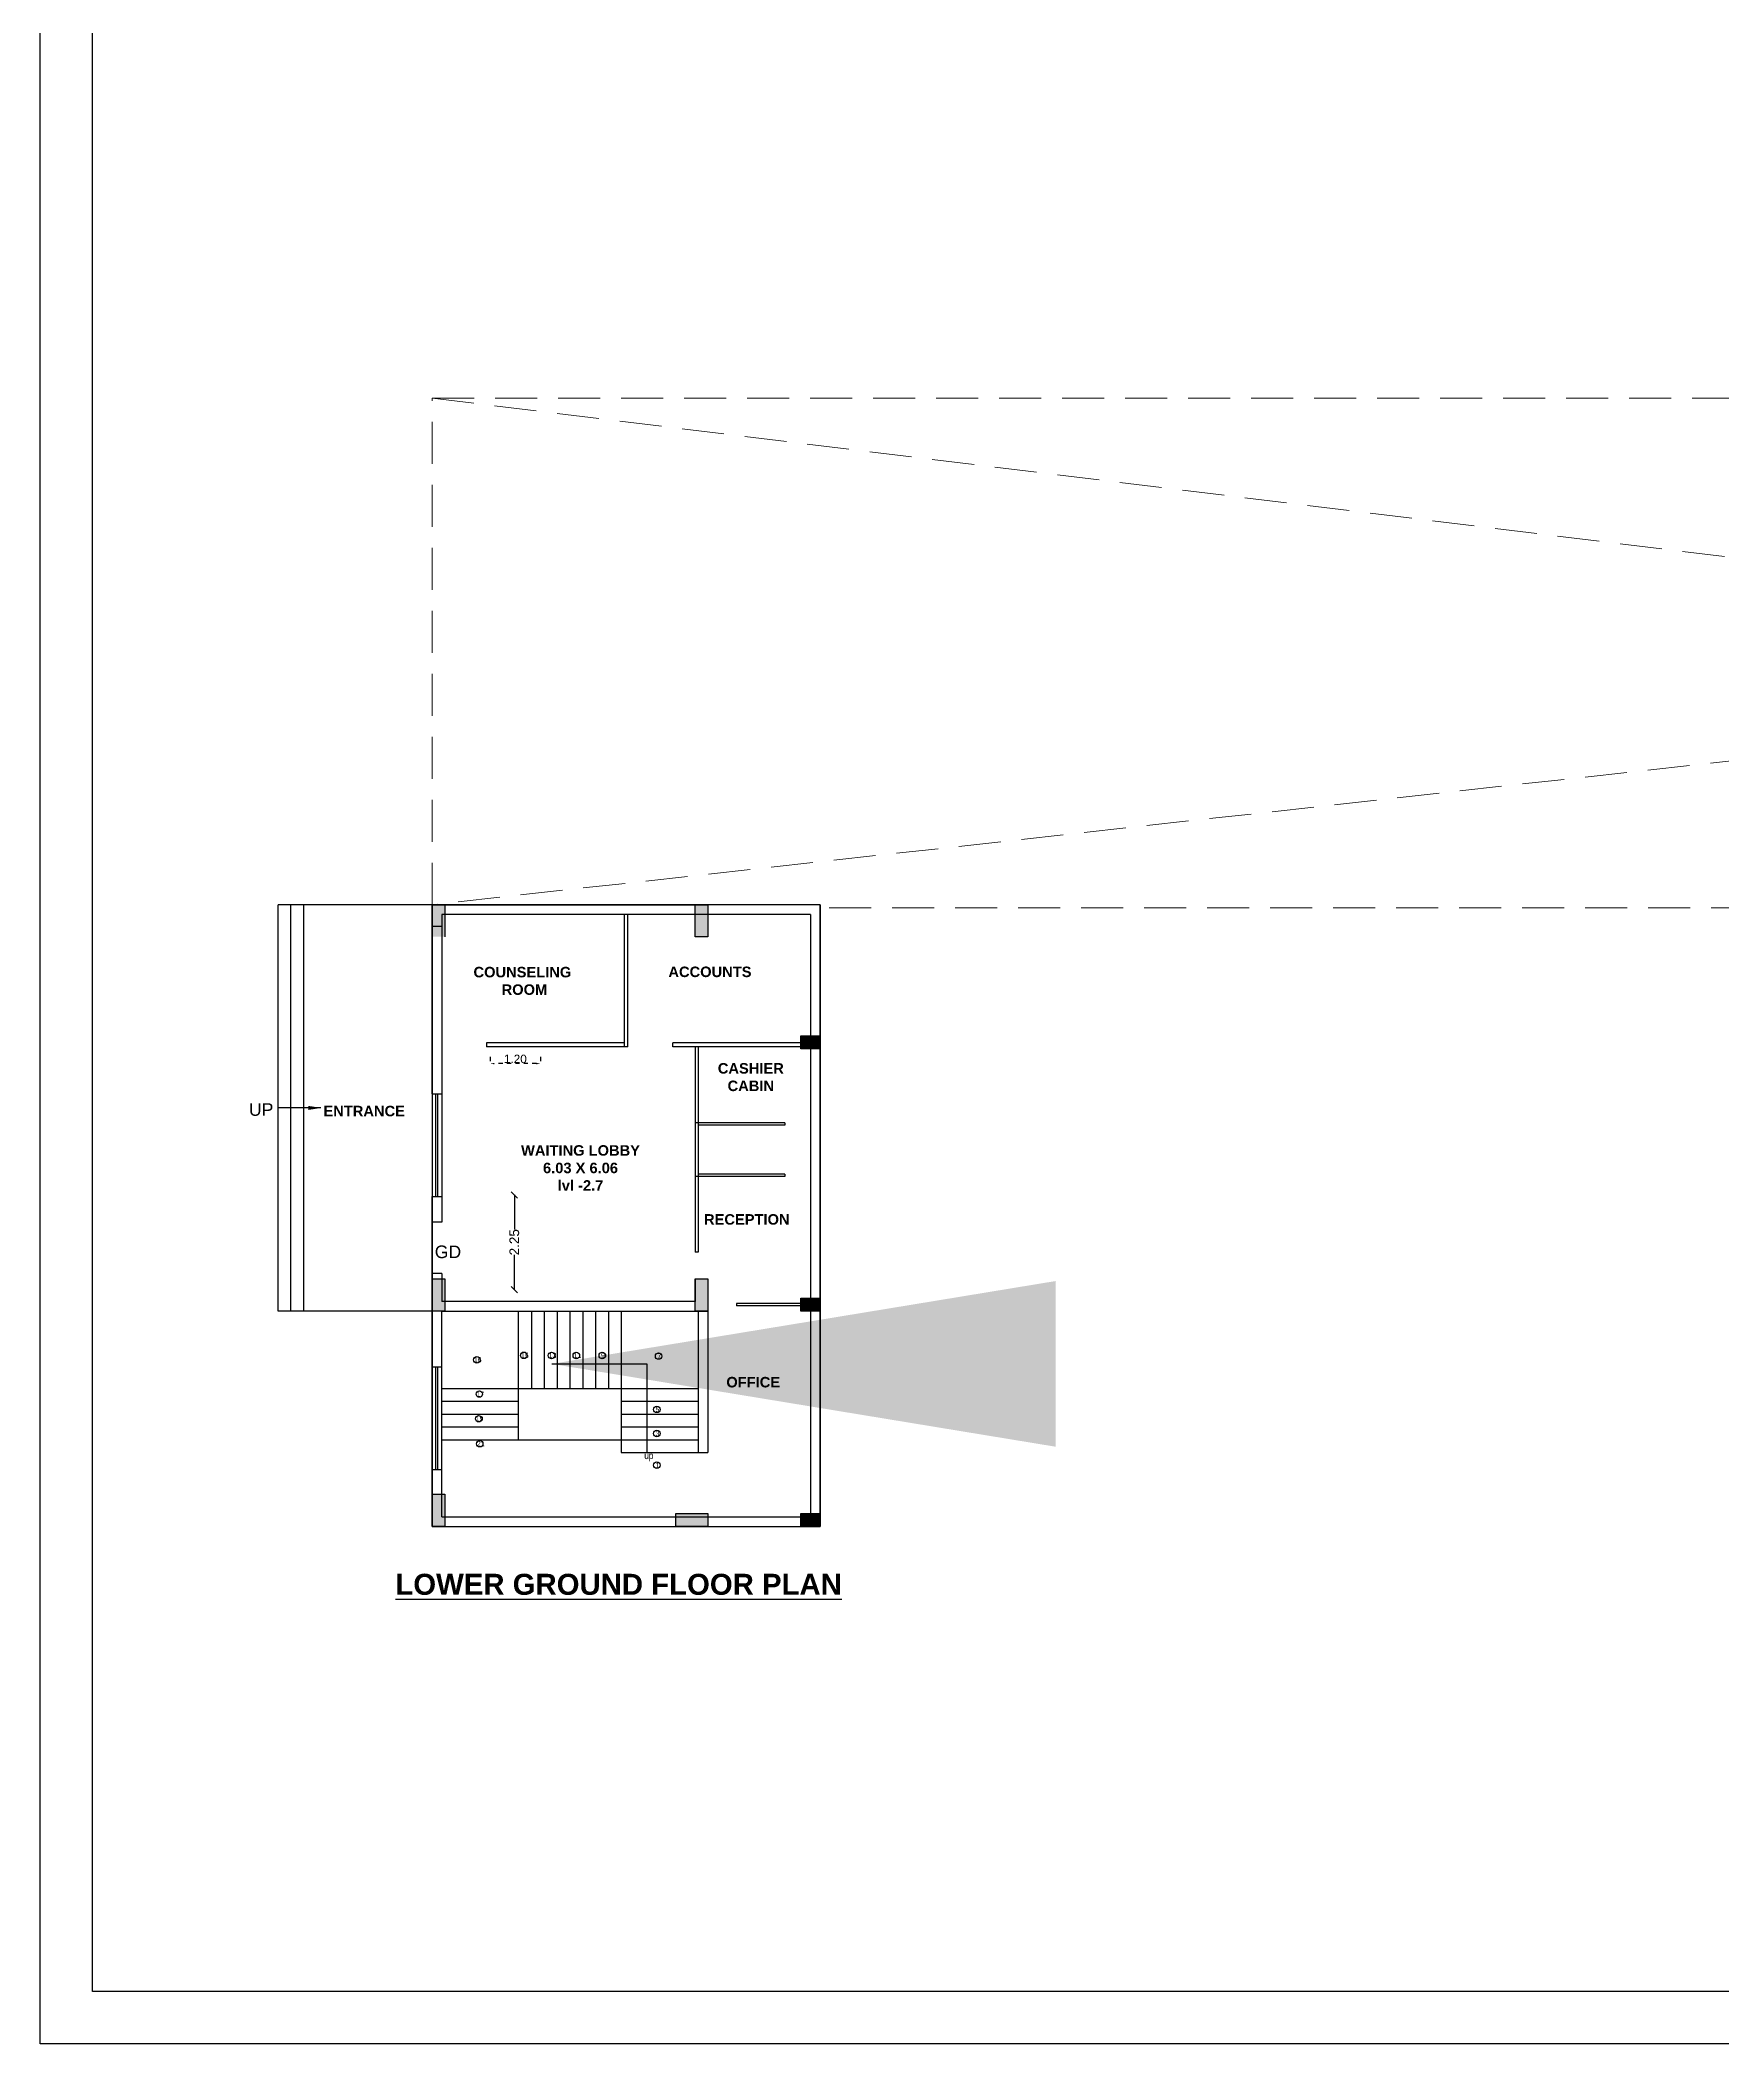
# Model space of a CAD drawing. Header units: metres. Extents: x -1744 to -758, y -4183 to -3914.
# Drawn here: x -1204.61 to -1164.56, y -4172.82 to -4125.11 of the extents above; entities that cross this region are included whole.
import ezdxf

# ---------------------------------------------------------------- set-up
doc = ezdxf.new("R2010")
doc.units = ezdxf.units.M
doc.header["$PDMODE"] = 3
doc.linetypes.add('DASHED2', pattern=[0.375, 0.25, -0.125])
doc.linetypes.add('DOT2', pattern=[0.125, 0, -0.125])
for name, color, linetype in [('1', 1, 'Continuous'), ('A-STAIR-2', 54, 'Continuous'), ('A21-Wall', 123, 'Continuous'), ('A4-RCC CLMN-F', 4, 'Continuous'), ('BLK_1_FLR_-1_BLT_UP_AREA', 13, 'Continuous'), ('BLK_1_FLR_-1_EXIT_WIDTH_STAIR', 1, 'Continuous'), ('TEXT', 7, 'Continuous'), ('TEXT NOTES', 200, 'Continuous'), ('WALL', 7, 'Continuous'), ('WINDOW', 215, 'Continuous')]:
    doc.layers.add(name, color=color, linetype=linetype)
for name, color, linetype, lineweight in [('A_---WALLS', 255, 'Continuous', 30), ('BLK_1_FLR_-1_ EXIT_WIDTH_ DOOR', 2, 'Continuous', 9), ('DIM', 41, 'Continuous', 13)]:
    doc.layers.add(name, color=color, linetype=linetype, lineweight=lineweight)
doc.styles.add('72', font='ARIALN.TTF', dxfattribs={"height": 100})
doc.styles.add('CORPORATION', font='arial.ttf')
doc.styles.add('KK', font='arial.ttf', dxfattribs={"width": 0.75})
doc.styles.get("Standard").update_dxf_attribs({"font": 'arial.ttf'})
doc.styles.add('TEXT', font='calibri.ttf')
doc.styles.add('TITLE', font='arialbd.ttf')
doc.dimstyles.new('Dim-outter', dxfattribs={"dimtxt": 1, "dimasz": 1, "dimexe": 0, "dimexo": 0, "dimgap": 1, "dimtad": 1, "dimlfac": -1, "dimzin": 3, "dimdsep": 46, "dimtxsty": 'CORPORATION', "dimblk": 'ARCHTICK', "dimcen": 0.125, "dimclrd": 8, "dimclre": 8, "dimclrt": 256, "dimazin": 0, "dimtfac": 0.5, "dimtix": 1, "dimtmove": 2, "dimatfit": 3, "dimfxl": 0, "dimtolj": 1, "dimtzin": 0, "dimarcsym": 0})
doc.dimstyles.new('ISO-25', dxfattribs={"dimscale": 0, "dimtxt": 0.23, "dimasz": 0.15, "dimexe": 1.25, "dimexo": 0.625, "dimgap": 0, "dimtad": 0, "dimzin": 1, "dimdsep": 46, "dimtxsty": 'Standard', "dimblk": 'OBLIQUE', "dimcen": 0, "dimse1": 1, "dimse2": 1, "dimclrd": 256, "dimclrt": 256, "dimadec": 0, "dimazin": 2, "dimtfac": 1, "dimtix": 1, "dimtofl": 0, "dimtmove": 0, "dimatfit": 3, "dimfxl": 0, "dimtolj": 1, "dimarcsym": 0})
doc.dimstyles.new('style.my', dxfattribs={"dimscale": 0, "dimtxt": 9, "dimasz": 5, "dimexe": 0.18, "dimexo": 0.0625, "dimgap": 0.09, "dimtad": 0, "dimtoh": 1, "dimdec": 0, "dimzin": 0, "dimdsep": 46, "dimlunit": 4, "dimtxsty": 'TEXT', "dimblk": 'DOTBLANK', "dimcen": 0.09, "dimse1": 1, "dimse2": 1, "dimclrd": 256, "dimadec": 0, "dimazin": 0, "dimtfac": 6, "dimtdec": 0, "dimtmove": 0, "dimatfit": 0, "dimfxl": 0, "dimtolj": 1, "dimtzin": 0, "dimarcsym": 0})

# ---------------------------------------------------------------- blocks, each defined once
blk = doc.blocks.new('_DOTBLANK')
at = {"color": 0, "linetype": 'ByBlock'}
blk.add_line((-0.5, 0), (-1, 0), dxfattribs=at)
blk.add_circle((0, 0), 0.5, dxfattribs=at)
blk = doc.blocks.new('_ArchTick')
at = {"color": 0, "linetype": 'ByBlock', "const_width": 0.15}
blk.add_lwpolyline([(-0.5, -0.5), (0.5, 0.5)], dxfattribs=at)
blk = doc.blocks.new('_Oblique')
at = {"layer": 'DIM', "color": 0, "lineweight": -2}
blk.add_line((-0.5, -0.5), (0.5, 0.5), dxfattribs=at)
blk = doc.blocks.new('*D549')
at = {"layer": 'BLK_1_FLR_-1_EXIT_WIDTH_STAIR', "lineweight": -2}
for p, q in [((-1193.316, -4152.605), (-1193.316, -4153.43)), ((-1193.316, -4154.859), (-1193.316, -4154.033))]:
    blk.add_line(p, q, dxfattribs=at)
at = {"layer": 'DEFPOINTS', "color": 0}
for p in [(-1194.369, -4152.605, -291.749), (-1194.369, -4154.859, -291.749), (-1193.316, -4154.859)]:
    blk.add_point(p, dxfattribs=at)
at = {"layer": 'BLK_1_FLR_-1_EXIT_WIDTH_STAIR', "lineweight": -2, "xscale": 0.15, "yscale": 0.15, "zscale": 0.15}
for p, rotation in [((-1193.316, -4152.605), 90), ((-1193.316, -4154.859), 270)]:
    blk.add_blockref('_Oblique', p, dxfattribs=dict(at, rotation=rotation))
at = {"layer": 'BLK_1_FLR_-1_EXIT_WIDTH_STAIR', "insert": (-1193.316, -4153.732), "char_height": 0.23, "attachment_point": 5, "rotation": 90}
blk.add_mtext('\\A1;2.25', dxfattribs=at)
blk = doc.blocks.new('*D550')
at = {"layer": 'BLK_1_FLR_-1_ EXIT_WIDTH_ DOOR', "linetype": 'DOT2', "lineweight": -2, "ltscale": 0.05}
for p, q in [((-1193.892, -4149.322), (-1193.892, -4149.48)), ((-1192.692, -4149.322), (-1192.692, -4149.48)), ((-1192.792, -4149.48), (-1193.792, -4149.48))]:
    blk.add_line(p, q, dxfattribs=at)
at = {"layer": 'BLK_1_FLR_-1_ EXIT_WIDTH_ DOOR', "ltscale": 0.05}
for points in [[(-1193.792, -4149.463), (-1193.792, -4149.497), (-1193.892, -4149.48)], [(-1192.792, -4149.463), (-1192.792, -4149.497), (-1192.692, -4149.48)]]:
    blk.add_solid(points, dxfattribs=at)
at = {"layer": 'DEFPOINTS', "color": 0, "ltscale": 0.05}
for p in [(-1193.892, -4149.022), (-1192.692, -4149.022, 72.429), (-1193.892, -4149.48)]:
    blk.add_point(p, dxfattribs=at)
at = {"layer": 'BLK_1_FLR_-1_ EXIT_WIDTH_ DOOR', "ltscale": 0.05, "insert": (-1193.292, -4149.368), "char_height": 0.2, "attachment_point": 5, "style": 'CORPORATION'}
blk.add_mtext('\\A1;1.20', dxfattribs=at)
blk = doc.blocks.new('A$C1C9B1590')
at = {"layer": 'A4-RCC CLMN-F'}
h = blk.add_hatch(color=256, dxfattribs=at)
h.dxf.hatch_style = 1
h.paths.add_polyline_path([(410.214, 37.266), (410.214, 36.502), (410.519, 36.502), (410.519, 37.266)])
h = blk.add_hatch(color=256, dxfattribs=at)
h.dxf.hatch_style = 1
h.paths.add_polyline_path([(416.475, 37.266), (416.475, 36.502), (416.781, 36.502), (416.781, 37.266)])
h = blk.add_hatch(color=256, dxfattribs=at)
h.dxf.hatch_style = 1
h.paths.add_polyline_path([(418.995, 33.838), (418.995, 34.143), (419.453, 34.143), (419.453, 33.838)])
h = blk.add_hatch(color=256, dxfattribs=at)
h.dxf.hatch_style = 1
h.paths.add_polyline_path([(410.214, 28.357), (410.214, 27.593), (410.519, 27.593), (410.519, 28.357)])
h = blk.add_hatch(color=256, dxfattribs=at)
h.dxf.hatch_style = 1
h.paths.add_polyline_path([(416.475, 28.357), (416.475, 27.593), (416.781, 27.593), (416.781, 28.357)])
h = blk.add_hatch(color=256, dxfattribs=at)
h.dxf.hatch_style = 1
h.paths.add_polyline_path([(418.995, 27.593), (418.995, 27.899), (419.453, 27.899), (419.453, 27.593)])
h = blk.add_hatch(color=256, dxfattribs=at)
h.dxf.hatch_style = 1
h.paths.add_polyline_path([(410.214, 23.231), (410.214, 22.467), (410.519, 22.467), (410.519, 23.231)])
h = blk.add_hatch(color=256, dxfattribs=at)
h.dxf.hatch_style = 1
h.paths.add_polyline_path([(416.017, 22.467), (416.017, 22.773), (416.781, 22.773), (416.781, 22.467)])
h = blk.add_hatch(color=256, dxfattribs=at)
h.dxf.hatch_style = 1
h.paths.add_polyline_path([(418.995, 22.467), (418.995, 22.773), (419.453, 22.773), (419.453, 22.467)])
at = {"color": 1}
blk.add_lwpolyline([(400.88, 97.145), (543.859, 97.145), (543.859, 10.145), (400.88, 10.145)], close=True, dxfattribs=at)
at = {"layer": '1', "color": 8, "linetype": 'DASHED2', "lineweight": 9, "ltscale": 4}
for p, q in [((410.214, 49.33), (509.176, 37.189)), ((519.17, 49.33), (410.214, 37.266))]:
    blk.add_line(p, q, dxfattribs=at)
blk.add_lwpolyline([(419.224, 37.266), (410.214, 37.266), (410.214, 49.33), (519.17, 49.33), (519.179, 37.037), (518.178, 37.036), (518.178, 22.467), (509.176, 22.467), (509.176, 37.189), (469.163, 37.189), (469.163, 37.036), (458.167, 37.036), (458.167, 37.189), (419.453, 37.189)], dxfattribs=at)
at = {"layer": 'A-STAIR-2', "linetype": 'Continuous'}
for p, q in [((410.214, 37.266), (406.548, 37.266)), ((406.548, 27.593), (406.548, 37.266)), ((406.854, 27.593), (406.854, 37.266)), ((407.159, 27.593), (407.159, 37.266)), ((410.214, 27.593), (406.548, 27.593)), ((412.275, 24.529), (412.275, 27.593)), ((412.581, 27.593), (412.581, 25.751)), ((412.886, 27.593), (412.886, 25.751)), ((413.192, 27.593), (413.192, 25.751)), ((413.497, 27.593), (413.497, 25.751)), ((413.803, 27.593), (413.803, 25.751)), ((414.108, 27.593), (414.108, 25.751)), ((414.413, 27.593), (414.413, 25.751)), ((414.719, 27.593), (414.719, 24.224)), ((410.443, 25.751), (412.275, 25.751)), ((410.443, 25.445), (412.275, 25.445)), ((412.275, 25.751), (414.719, 25.751)), ((414.719, 25.751), (416.551, 25.751)), ((414.719, 25.445), (416.551, 25.445)), ((410.443, 25.14), (412.275, 25.14)), ((410.443, 24.834), (412.275, 24.834)), ((414.719, 25.14), (416.551, 25.14)), ((414.719, 24.834), (416.551, 24.834)), ((410.443, 24.529), (416.551, 24.529)), ((414.719, 24.224), (416.551, 24.224))]:
    blk.add_line(p, q, dxfattribs=at)
at = {"layer": 'A21-Wall'}
for p, q in [((414.792, 33.88), (414.792, 37.036)), ((414.874, 33.88), (414.874, 37.036)), ((411.512, 33.982), (411.512, 33.88)), ((414.792, 33.982), (411.512, 33.982)), ((414.874, 33.88), (411.512, 33.88)), ((419.224, 33.982), (415.943, 33.982)), ((415.943, 33.88), (415.943, 33.982)), ((419.224, 33.88), (415.943, 33.88)), ((416.475, 33.88), (416.475, 28.993)), ((416.551, 33.88), (416.551, 28.993)), ((418.613, 32.073), (416.475, 32.073)), ((418.613, 32.022), (416.551, 32.022)), ((418.613, 32.073), (418.613, 32.022)), ((418.613, 30.8), (416.475, 30.8)), ((418.613, 30.851), (416.551, 30.851)), ((418.613, 30.851), (418.613, 30.8)), ((416.551, 28.993), (416.475, 28.993)), ((418.995, 27.771), (417.462, 27.771)), ((417.462, 27.771), (417.462, 27.721)), ((418.995, 27.721), (417.462, 27.721))]:
    blk.add_line(p, q, dxfattribs=at)
at = {"layer": 'A_---WALLS'}
for p, q in [((410.214, 37.266), (416.781, 37.266)), ((410.214, 32.766), (410.214, 37.266)), ((410.214, 37.266), (410.519, 37.266)), ((410.214, 36.502), (410.214, 37.266)), ((410.519, 37.266), (410.519, 36.502)), ((416.475, 37.266), (416.781, 37.266)), ((416.475, 36.502), (416.475, 37.266)), ((416.781, 37.266), (416.781, 36.502)), ((419.453, 37.266), (416.781, 37.266)), ((419.453, 37.266), (419.453, 22.467)), ((410.443, 36.745), (410.214, 36.745)), ((410.443, 37.036), (410.443, 32.766)), ((419.224, 37.036), (410.443, 37.036)), ((419.224, 37.036), (419.224, 22.696)), ((416.781, 36.502), (416.475, 36.502)), ((418.995, 33.838), (418.995, 34.143)), ((418.995, 34.143), (419.453, 34.143)), ((419.453, 34.143), (419.453, 33.838)), ((419.453, 33.838), (418.995, 33.838)), ((410.214, 29.712), (410.214, 30.323)), ((410.443, 30.323), (410.443, 29.712)), ((410.443, 29.712), (410.214, 29.712)), ((410.214, 26.266), (410.214, 28.49)), ((410.443, 28.49), (410.214, 28.49)), ((410.214, 28.357), (410.519, 28.357)), ((410.214, 27.593), (410.214, 28.357)), ((410.443, 28.49), (410.443, 27.822)), ((410.519, 28.357), (410.519, 27.593)), ((416.475, 28.357), (416.781, 28.357)), ((416.475, 27.593), (416.475, 28.357)), ((416.475, 28.357), (416.475, 27.822)), ((416.781, 28.357), (416.781, 27.593)), ((416.781, 28.357), (416.781, 24.224)), ((416.475, 27.822), (410.443, 27.822)), ((416.781, 27.822), (416.781, 27.593)), ((418.995, 27.593), (418.995, 27.899)), ((418.995, 27.899), (419.453, 27.899)), ((419.453, 27.899), (419.453, 27.593)), ((410.519, 27.593), (410.214, 27.593)), ((410.443, 27.593), (416.781, 27.593)), ((410.443, 26.266), (410.443, 27.593)), ((416.781, 27.593), (416.475, 27.593)), ((416.551, 27.593), (416.551, 24.224)), ((419.453, 27.593), (418.995, 27.593)), ((416.551, 24.224), (416.781, 24.224)), ((410.214, 22.467), (410.214, 23.823)), ((410.443, 22.696), (410.443, 23.823)), ((410.214, 23.231), (410.519, 23.231)), ((410.214, 22.467), (410.214, 23.231)), ((410.519, 23.231), (410.519, 22.467)), ((410.214, 22.467), (419.453, 22.467)), ((410.519, 22.467), (410.214, 22.467)), ((410.443, 22.696), (419.224, 22.696)), ((416.017, 22.467), (416.017, 22.773)), ((416.017, 22.773), (416.781, 22.773)), ((416.781, 22.467), (416.017, 22.467)), ((416.781, 22.773), (416.781, 22.467)), ((418.995, 22.467), (418.995, 22.773)), ((418.995, 22.773), (419.453, 22.773)), ((419.453, 22.467), (418.995, 22.467)), ((419.453, 22.773), (419.453, 22.467))]:
    blk.add_line(p, q, dxfattribs=at)
blk.add_lwpolyline([(402.13, 95.895), (542.609, 95.895), (542.609, 11.395), (402.13, 11.395)], close=True, dxfattribs=at)
for centre, radius in [((411.279, 26.432), 0.0761), ((412.397, 26.538), 0.0783), ((413.06, 26.535), 0.0783), ((413.648, 26.535), 0.0783), ((414.267, 26.535), 0.0783), ((415.607, 26.52), 0.0766), ((411.339, 25.616), 0.0761), ((415.566, 25.251), 0.0766), ((411.323, 25.029), 0.0761), ((411.35, 24.433), 0.0761), ((415.566, 24.677), 0.0766), ((415.566, 23.923), 0.0766)]:
    blk.add_circle(centre, radius, dxfattribs=at)
at = {"layer": 'WINDOW', "linetype": 'Continuous'}
for p, q in [((410.214, 32.766), (410.443, 32.766)), ((410.214, 32.766), (410.214, 30.323)), ((410.303, 30.323), (410.303, 32.766)), ((410.303, 30.323), (410.303, 32.766)), ((410.354, 30.323), (410.354, 32.766)), ((410.354, 30.323), (410.354, 32.766)), ((410.443, 32.766), (410.443, 30.323)), ((410.214, 30.323), (410.443, 30.323)), ((410.214, 28.49), (410.214, 29.712)), ((410.214, 26.266), (410.443, 26.266)), ((410.214, 23.823), (410.214, 26.266)), ((410.303, 23.823), (410.303, 26.266)), ((410.303, 23.823), (410.303, 26.266)), ((410.354, 23.823), (410.354, 26.266)), ((410.443, 23.823), (410.443, 26.266)), ((410.354, 23.823), (410.354, 25.961)), ((410.214, 23.823), (410.443, 23.823))]:
    blk.add_line(p, q, dxfattribs=at)
blk.add_lwpolyline([(419.453, 37.266), (410.214, 37.266), (410.214, 22.467), (419.453, 22.467)], close=True, dxfattribs=at)
at = {"layer": 'A_---WALLS', "attachment_point": 1, "style": '72'}
for s, insert, char_height in [('16', (411.21, 26.492), 0.1198), ('15', (412.326, 26.6), 0.1233), ('13', (412.986, 26.598), 0.1233), ('11', (413.578, 26.598), 0.1233), ('9', (414.236, 26.598), 0.123), ('7', (415.577, 26.58), 0.121), ('17', (411.27, 25.676), 0.1198), ('5', (415.535, 25.311), 0.121), ('19', (411.254, 25.09), 0.1198), ('21', (411.281, 24.494), 0.1198), ('3', (415.535, 24.738), 0.121), ('up', (415.266, 24.238), 0.1691), ('1', (415.535, 23.984), 0.121)]:
    blk.add_mtext_dynamic_manual_height_columns(s, width=0.84558, gutter_width=500, heights=[0], dxfattribs=dict(at, insert=insert, char_height=char_height))
at = {"layer": 'TEXT', "char_height": 0.25, "width": 6.85278, "attachment_point": 5, "style": 'TITLE'}
for s, insert in [('COUNSELING\\P ROOM', (412.364, 35.452)), ('ACCOUNTS', (416.83, 35.667)), ('CASHIER\\PCABIN', (417.803, 33.161)), ('ENTRANCE', (408.597, 32.353)), ('WAITING LOBBY \\P6.03 X 6.06\\Plvl -2.7', (413.748, 31)), ('RECEPTION', (417.707, 29.773)), ('OFFICE', (417.86, 25.898))]:
    blk.add_mtext(s, dxfattribs=dict(at, insert=insert))
at = {"layer": 'TEXT', "color": 0, "ltscale": 10, "insert": (414.655, 21.084), "char_height": 0.5, "width": 23.17673, "attachment_point": 5, "line_spacing_factor": 1.32, "style": 'TITLE'}
blk.add_mtext('{\\LLOWER GROUND FLOOR PLAN}', dxfattribs=at)
at = {"layer": 'TEXT NOTES', "style": 'KK'}
for s, p in [('UP', (405.853, 32.241)), ('GD', (410.278, 28.853))]:
    blk.add_text(s, height=0.3, dxfattribs=at).set_placement(p)
at = {"layer": 'A_---WALLS'}
blk.add_leader([(413.065, 26.335), (415.328, 26.335), (415.328, 24.224)], dimstyle='style.my', override={"dimscale": 1, "dimasz": 12}, dxfattribs=at)
at = {"layer": 'WALL', "color": 3}
blk.add_leader([(407.564, 32.429), (406.548, 32.429)], dimstyle='Dim-outter', override={"dimasz": 0.3, "dimtad": 0, "dimfxl": 10, "dimfxlon": 1}, dxfattribs=at)

msp = doc.modelspace()

# ---------------------------------------------------------------- linework, layer by layer
at = {"layer": 'BLK_1_FLR_-1_BLT_UP_AREA', "color": 26}
msp.add_lwpolyline([(-1186.03587, -4145.69767), (-1195.275, -4145.69767), (-1195.275, -4160.49587), (-1186.03587, -4160.49587)], close=True, dxfattribs=at)

# ---------------------------------------------------------------- block references
at = {"layer": 'WALL'}
msp.add_blockref('A$C1C9B1590', (-1605.48862, -4182.96317), dxfattribs=at)

# ---------------------------------------------------------------- dimensions: what is measured, and where the dimension line sits
at = {"layer": 'BLK_1_FLR_-1_ EXIT_WIDTH_ DOOR', "color": 2, "ltscale": 0.05}
dim = msp.add_linear_dim(base=(-1193.89227, -4149.47985, 292.41736), p1=(-1192.69229, -4149.02182, 364.84617), p2=(-1193.89227, -4149.02182, 292.41736), dimstyle='Dim-outter', override={"dimtxt": 0.2, "dimasz": 0.1, "dimexo": 0.3, "dimgap": 0.01, "dimpost": '\\X', "dimsah": 1, "dimclrd": 256, "dimclre": 256}, dxfattribs=at)
dim.commit()
dim.dimension.update_dxf_attribs({"geometry": '*D550', "text_midpoint": (-1193.29228, -4149.36773, 292.41736)})
at = {"layer": 'BLK_1_FLR_-1_EXIT_WIDTH_STAIR', "color": 1}
dim = msp.add_linear_dim(base=(-1193.31633, -4154.85874, 292.41736), p1=(-1194.36911, -4152.60484, 0.6683), p2=(-1194.36911, -4154.85874, 0.6683), angle=90, dimstyle='ISO-25', override={"dimscale": 1}, dxfattribs=at)
dim.commit()
dim.dimension.update_dxf_attribs({"geometry": '*D549', "text_midpoint": (-1193.31633, -4153.73179, 292.41736)})

doc.saveas('drawing.dxf')
